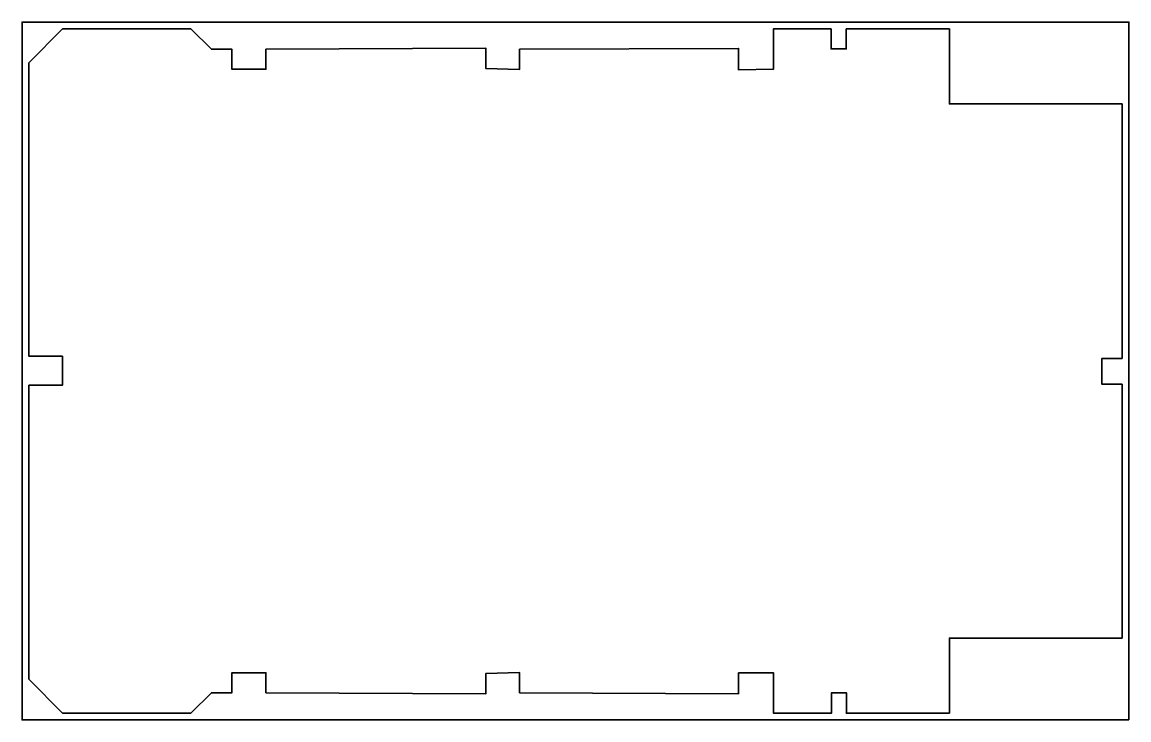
# Model space of a CAD drawing. Header units: millimetres. Extents: x -233 to 586, y -82 to 435.
import ezdxf

# ---------------------------------------------------------------- set-up
doc = ezdxf.new("R2010")
doc.units = ezdxf.units.MM
doc.header["$MEASUREMENT"] = 0
doc.layers.get('0').update_dxf_attribs({"lineweight": 0})
doc.layers.add('Safety', color=7, linetype='Continuous', lineweight=0)

msp = doc.modelspace()

# ---------------------------------------------------------------- linework, layer by layer
at = {"color": 250, "lineweight": 35, "true_color": 0x231f20}
msp.add_lwpolyline([(322.8, -61.92), (322.8, -76.72), (365.92, -76.72), (365.92, -76.57), (365.92, -70.45), (365.92, -61.71), (376.92, -61.71), (376.92, -76.57), (376.77, -76.57), (376.77, -76.72), (453.05, -76.72), (453.05, -21.17), (580.89, -21.17), (580.89, -20.81), (580.89, -20.41), (580.89, -20.31), (580.89, 166.53), (565.91, 166.53), (565.91, 185.75), (580.89, 185.75), (580.89, 373.09), (580.89, 373.18), (580.89, 373.95), (453.05, 373.95), (453.05, 429.5), (376.73, 429.5), (376.73, 414.65), (376.48, 414.65), (367.16, 414.65), (365.48, 414.65), (365.48, 429.5), (322.8, 429.5), (322.8, 414.7), (322.8, 414.5), (322.8, 399.7), (297.02, 399.14), (297.02, 415.02), (135.03, 414.5), (135.03, 399.56), (110.06, 400.18), (110.06, 415.13), (-52.74, 414.5), (-52.74, 399.6), (-77.86, 399.6), (-77.86, 414.5), (-92.98, 414.5), (-108.26, 429.5), (-203.14, 429.5), (-228.11, 404.5), (-228.11, 403.64), (-228.11, 187.29), (-203.33, 187.29), (-203.33, 165.85), (-228.11, 165.85), (-228.11, 165.48), (-228.11, -50.86), (-228.11, -51.72), (-203.14, -76.72), (-108.26, -76.72), (-92.98, -61.72), (-77.86, -61.72), (-77.86, -46.82), (-52.74, -46.82), (-52.74, -61.72), (110.06, -62.35), (110.06, -47.41), (135.03, -46.78), (135.03, -61.72), (297.02, -62.39), (297.02, -46.93), (322.8, -46.92), (322.8, -61.72)], close=True, dxfattribs=at)
at = {"layer": 'Safety', "color": 250, "lineweight": 35, "true_color": 0x231f20}
msp.add_lwpolyline([(585.89, -81.72), (-233.11, -81.72), (-233.11, 434.5), (585.89, 434.5)], close=True, dxfattribs=at)

doc.saveas('drawing.dxf')
